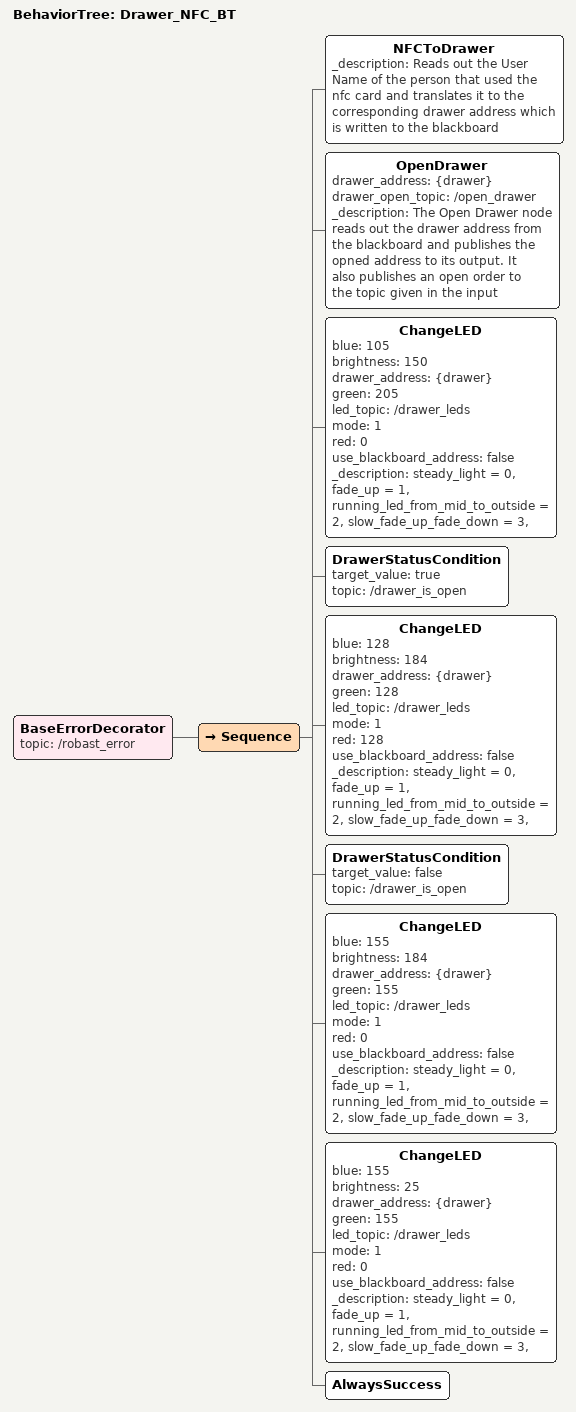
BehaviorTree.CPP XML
<?xml version="1.0" encoding="UTF-8"?>
<root BTCPP_format="4"
      main_tree_to_execute="Drawer_NFC_BT">
  <BehaviorTree ID="Drawer_NFC_BT">
    <BaseErrorDecorator topic="/robast_error">
      <Sequence>
        <NFCToDrawer _description="Reads out the User Name of the person that used the nfc card and translates it to the corresponding drawer address which is written to the blackboard"/>
        <OpenDrawer drawer_address="{drawer}"
                    drawer_open_topic="/open_drawer"
                    _description="The Open Drawer node reads out the drawer address from the blackboard and publishes the opned address to its output.
                It also publishes an open order to the topic given in the input"/>
        <ChangeLED blue="105"
                   brightness="150"
                   drawer_address="{drawer}"
                   green="205"
                   led_topic="/drawer_leds"
                   mode="1"
                   red="0"
                   use_blackboard_address="false"
                   _description="steady_light = 0,
                  fade_up = 1,
                  running_led_from_mid_to_outside = 2,
                  slow_fade_up_fade_down = 3,"/>
        <DrawerStatusCondition target_value="true"
                               topic="/drawer_is_open"/>
        <ChangeLED blue="128"
                   brightness="184"
                   drawer_address="{drawer}"
                   green="128"
                   led_topic="/drawer_leds"
                   mode="1"
                   red="128"
                   use_blackboard_address="false"
                   _description="steady_light = 0,
                  fade_up = 1,
                  running_led_from_mid_to_outside = 2,
                  slow_fade_up_fade_down = 3,"/>
        <DrawerStatusCondition target_value="false"
                               topic="/drawer_is_open"/>
        <ChangeLED blue="155"
                   brightness="184"
                   drawer_address="{drawer}"
                   green="155"
                   led_topic="/drawer_leds"
                   mode="1"
                   red="0"
                   use_blackboard_address="false"
                   _description="steady_light = 0,
                  fade_up = 1,
                  running_led_from_mid_to_outside = 2,
                  slow_fade_up_fade_down = 3,"/>
        <ChangeLED blue="155"
                   brightness="25"
                   drawer_address="{drawer}"
                   green="155"
                   led_topic="/drawer_leds"
                   mode="1"
                   red="0"
                   use_blackboard_address="false"
                   _description="steady_light = 0,
                  fade_up = 1,
                  running_led_from_mid_to_outside = 2,
                  slow_fade_up_fade_down = 3,"/>
        <AlwaysSuccess/>
      </Sequence>
    </BaseErrorDecorator>
  </BehaviorTree>

</root>
